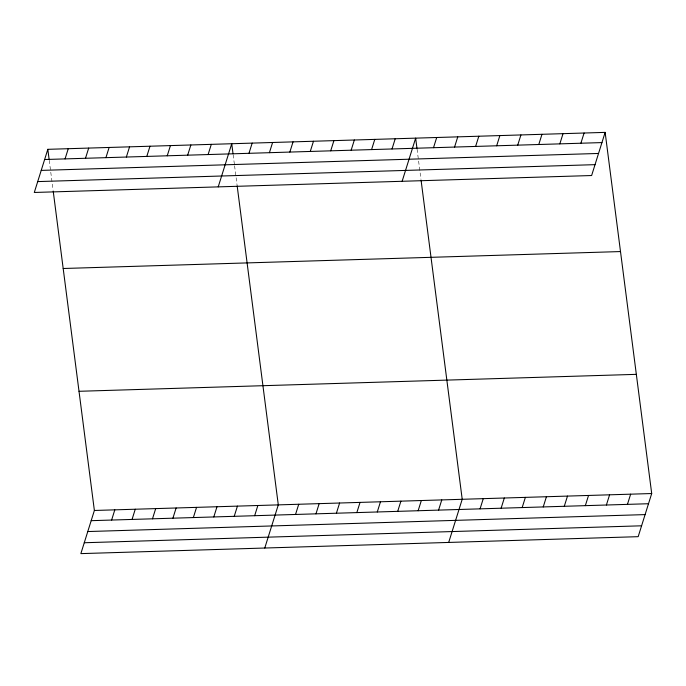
<?xml version="1.0" encoding="UTF-8"?>
<svg xmlns="http://www.w3.org/2000/svg" width="686" height="686" viewBox="0 0 686 686"><rect width="100%" height="100%" fill="white"/><g stroke="black" fill="none" stroke-linecap="round" stroke-linejoin="round"><path stroke-width="0.51" stroke-dasharray="3.43 2.57" d="M417.071 149.162L420.947 179.209M233.154 154.753L234.449 164.769M234.578 165.763L235.864 175.779M236.13 177.785L237.03 184.791M49.238 160.335L53.114 190.382"/><path stroke-width="1.03" d="M47.823 149.325L34.3 192.466L591.624 175.53L605.138 132.381L47.823 149.325L49.109 159.341M65.059 158.903L68.257 148.699M85.493 158.286L88.691 148.082M105.927 157.66L109.125 147.456M126.361 157.043L129.56 146.838M146.795 156.417L149.994 146.221M167.238 155.799L170.428 145.595M187.672 155.173L190.862 144.978M53.242 191.385L94.376 510.47L80.862 553.619L638.177 536.675L651.7 493.534L605.138 132.381M208.107 154.556L211.305 144.352M111.621 520.048L114.811 509.852M218.217 186.875L231.739 143.734L233.026 153.75M132.055 519.431L135.253 509.226M248.975 153.312L252.174 143.108M152.489 518.813L155.688 508.609M269.409 152.695L272.608 142.491M172.923 518.187L176.122 507.983M289.844 152.069L293.042 141.873M193.358 517.57L196.556 507.366M310.278 151.452L313.476 141.247M213.792 516.944L216.99 506.748M330.712 150.826L333.911 140.63M234.226 516.326L237.425 506.122M351.146 150.208L354.345 140.004M254.66 515.701L257.859 505.505M371.589 149.591L374.779 139.387M264.77 548.028L278.293 504.879L237.159 185.795M392.023 148.965L395.213 138.761M295.537 514.466L298.727 504.261M402.133 181.284L415.656 138.143L416.942 148.159M315.972 513.84L319.161 503.635M433.509 147.704L436.708 137.5M336.406 513.222L339.604 503.018M454.561 147.061L457.759 136.866M356.84 512.596L360.039 502.401M475.621 146.427L478.819 136.222M377.274 511.979L380.473 501.775M496.673 145.784L499.871 135.579M397.709 511.353L400.907 501.157M517.724 145.149L520.923 134.945M418.143 510.736L421.341 500.531M538.784 144.506L541.974 134.302M438.577 510.11L441.775 499.914M559.836 143.863L563.035 133.667M448.687 542.437L462.21 499.288L421.075 180.204M580.888 143.228L584.086 133.024M480.071 508.849L483.261 498.653M501.123 508.215L504.321 498.01M522.175 507.571L525.373 497.367M543.235 506.937L546.425 496.733M564.286 506.294L567.485 496.089M585.338 505.651L588.537 495.455M606.398 505.016L609.588 494.812M627.45 504.373L630.648 494.169M44.624 159.521L601.948 142.585M41.22 170.394L598.535 153.458M37.704 181.593L595.028 164.657M63.189 268.5L620.504 251.565M79.019 391.294L636.334 374.35M94.376 510.47L651.7 493.534M91.187 520.674L648.502 503.73M87.774 531.547L645.097 514.603M84.267 542.746L641.59 525.802"/></g></svg>
